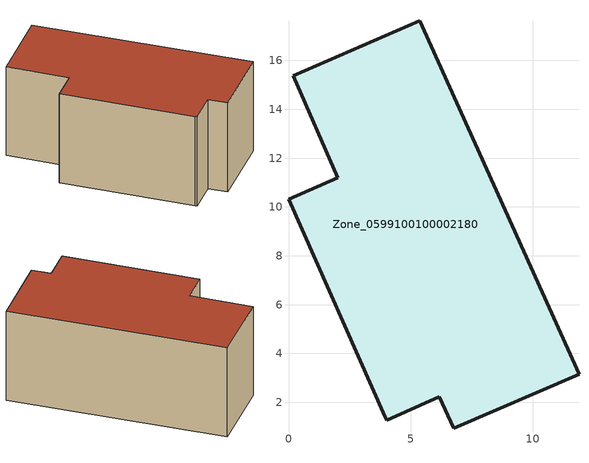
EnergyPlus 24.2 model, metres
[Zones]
Zone_0599100100002180
 floor ground (C_G): 6.78,0.93 6.18,2.22 4.02,1.27 3.97,1.38 0,10.31 2.02,11.19 0.2,15.38 5.37,17.63 11.9,3.15 z0
 wall outside (C_F): 6.78,0.93 11.9,3.15 5.37,17.63 0.2,15.38 2.02,11.19 0,10.31 3.97,1.38 4.02,1.27 6.18,2.22 6.78,0.93 z0:7.18
 roof outside (C_R): 6.18,2.22 6.78,0.93 11.9,3.15 5.37,17.63 0.2,15.38 2.02,11.19 0,10.31 3.97,1.38 4.02,1.27 z7.18
[BUILDING]
Pand.0599100100002180: North Axis=0; Terrain=City; Loads Convergence Tolerance Value=0.04; Temperature Convergence Tolerance Value=0.4; Solar Distribution=FullExterior; Maximum Number of Warmup Days=25; Minimum Number of Warmup Days=1
[Site:Location]
Rotterdam.The.Hague.AP_ZH_NLD Design_Conditions: Latitude=51.96; Longitude=4.45; Time Zone=1; Elevation=-4.5
[SITE:GROUNDTEMPERATURE:BUILDINGSURFACE]
18, 18, 18, 18, 18, 18, 18, 18, 18, 18, 18, 18
[MATERIAL] Thermal Absorptance=0.9; Solar Absorptance=0.7; Visible Absorptance=0.7
Name | Roughness | Thickness | Conductivity | Density | Specific Heat
G.TC.2006-2014 | MediumSmooth | 0.15 | 0.06 | 540 | 1210
F.TC.2006-2014 | Rough | 0.3 | 0.12 | 1920 | 840
R.TC.2006-2014 | MediumRough | 0.2 | 0.08 | 1500 | 1000
[CONSTRUCTION]
C_G: G.TC.2006-2014
C_F: F.TC.2006-2014
C_R: R.TC.2006-2014
[ZONE]
Zone_0599100100002180: Type=1; Multiplier=1; Ceiling Height=Autocalculate; Volume=Autocalculate; Floor Area=autocalculate; Part of Total Floor Area=Yes
[ZONEINFILTRATION:DESIGNFLOWRATE]
Infil_Zone_0599100100002180: Zone or ZoneList or Space or SpaceList=Zone_0599100100002180; Schedule=AlwaysOn; Design Flow Rate Calculation Method=Flow/Area; Flow Rate per Floor Area=0.0015; Constant Term Coefficient=1; Temperature Term Coefficient=0; Velocity Term Coefficient=0; Velocity Squared Term Coefficient=0
[HVACTEMPLATE:ZONE:IDEALLOADSAIRSYSTEM]
Zone_0599100100002180: Maximum Heating Supply Air Temperature=50; Minimum Cooling Supply Air Temperature=13; Maximum Heating Supply Air Humidity Ratio=0.0156; Minimum Cooling Supply Air Humidity Ratio=0.0077; Heating Limit=NoLimit; Cooling Limit=NoLimit; Dehumidification Control Type=ConstantSensibleHeatRatio; Cooling Sensible Heat Ratio=0.7; Dehumidification Setpoint=60; Humidification Control Type=None; Humidification Setpoint=30; Outdoor Air Method=None; Outdoor Air Flow Rate per Person=0.00944; Outdoor Air Flow Rate per Zone Floor Area=0; Outdoor Air Flow Rate per Zone=0; Demand Controlled Ventilation Type=None; Outdoor Air Economizer Type=NoEconomizer; Heat Recovery Type=None; Sensible Heat Recovery Effectiveness=0.7; Latent Heat Recovery Effectiveness=0.65
[ZONECONTROL:THERMOSTAT]
ThermostatControl_Zone_0599100100002180: Zone or ZoneList=Zone_0599100100002180; Control Type Schedule=DualSetpointControlType; Control 1=Thermostat_Zone_0599100100002180; Temperature Difference Between Cutout And Setpoint=0
[THERMOSTATSETPOINT:DUALSETPOINT]
Thermostat_Zone_0599100100002180: Heating Setpoint Temperature Schedule=HeatingSetpoint_Zone_0599100100002180; Cooling Setpoint Temperature Schedule=CoolingSetpoint_Zone_0599100100002180
[SCHEDULE:COMPACT]
HeatingSetpoint_Zone_0599100100002180: Through: 12/31, For: AllDays, Until: 24:00, 21
CoolingSetpoint_Zone_0599100100002180: Through: 12/31, For: AllDays, Until: 24:00, 24
DualSetpointControlType: Through: 12/31, For: AllDays, Until: 24:00, 4
AlwaysOn: Through: 12/31, For: AllDays, Until: 24:00, 1
